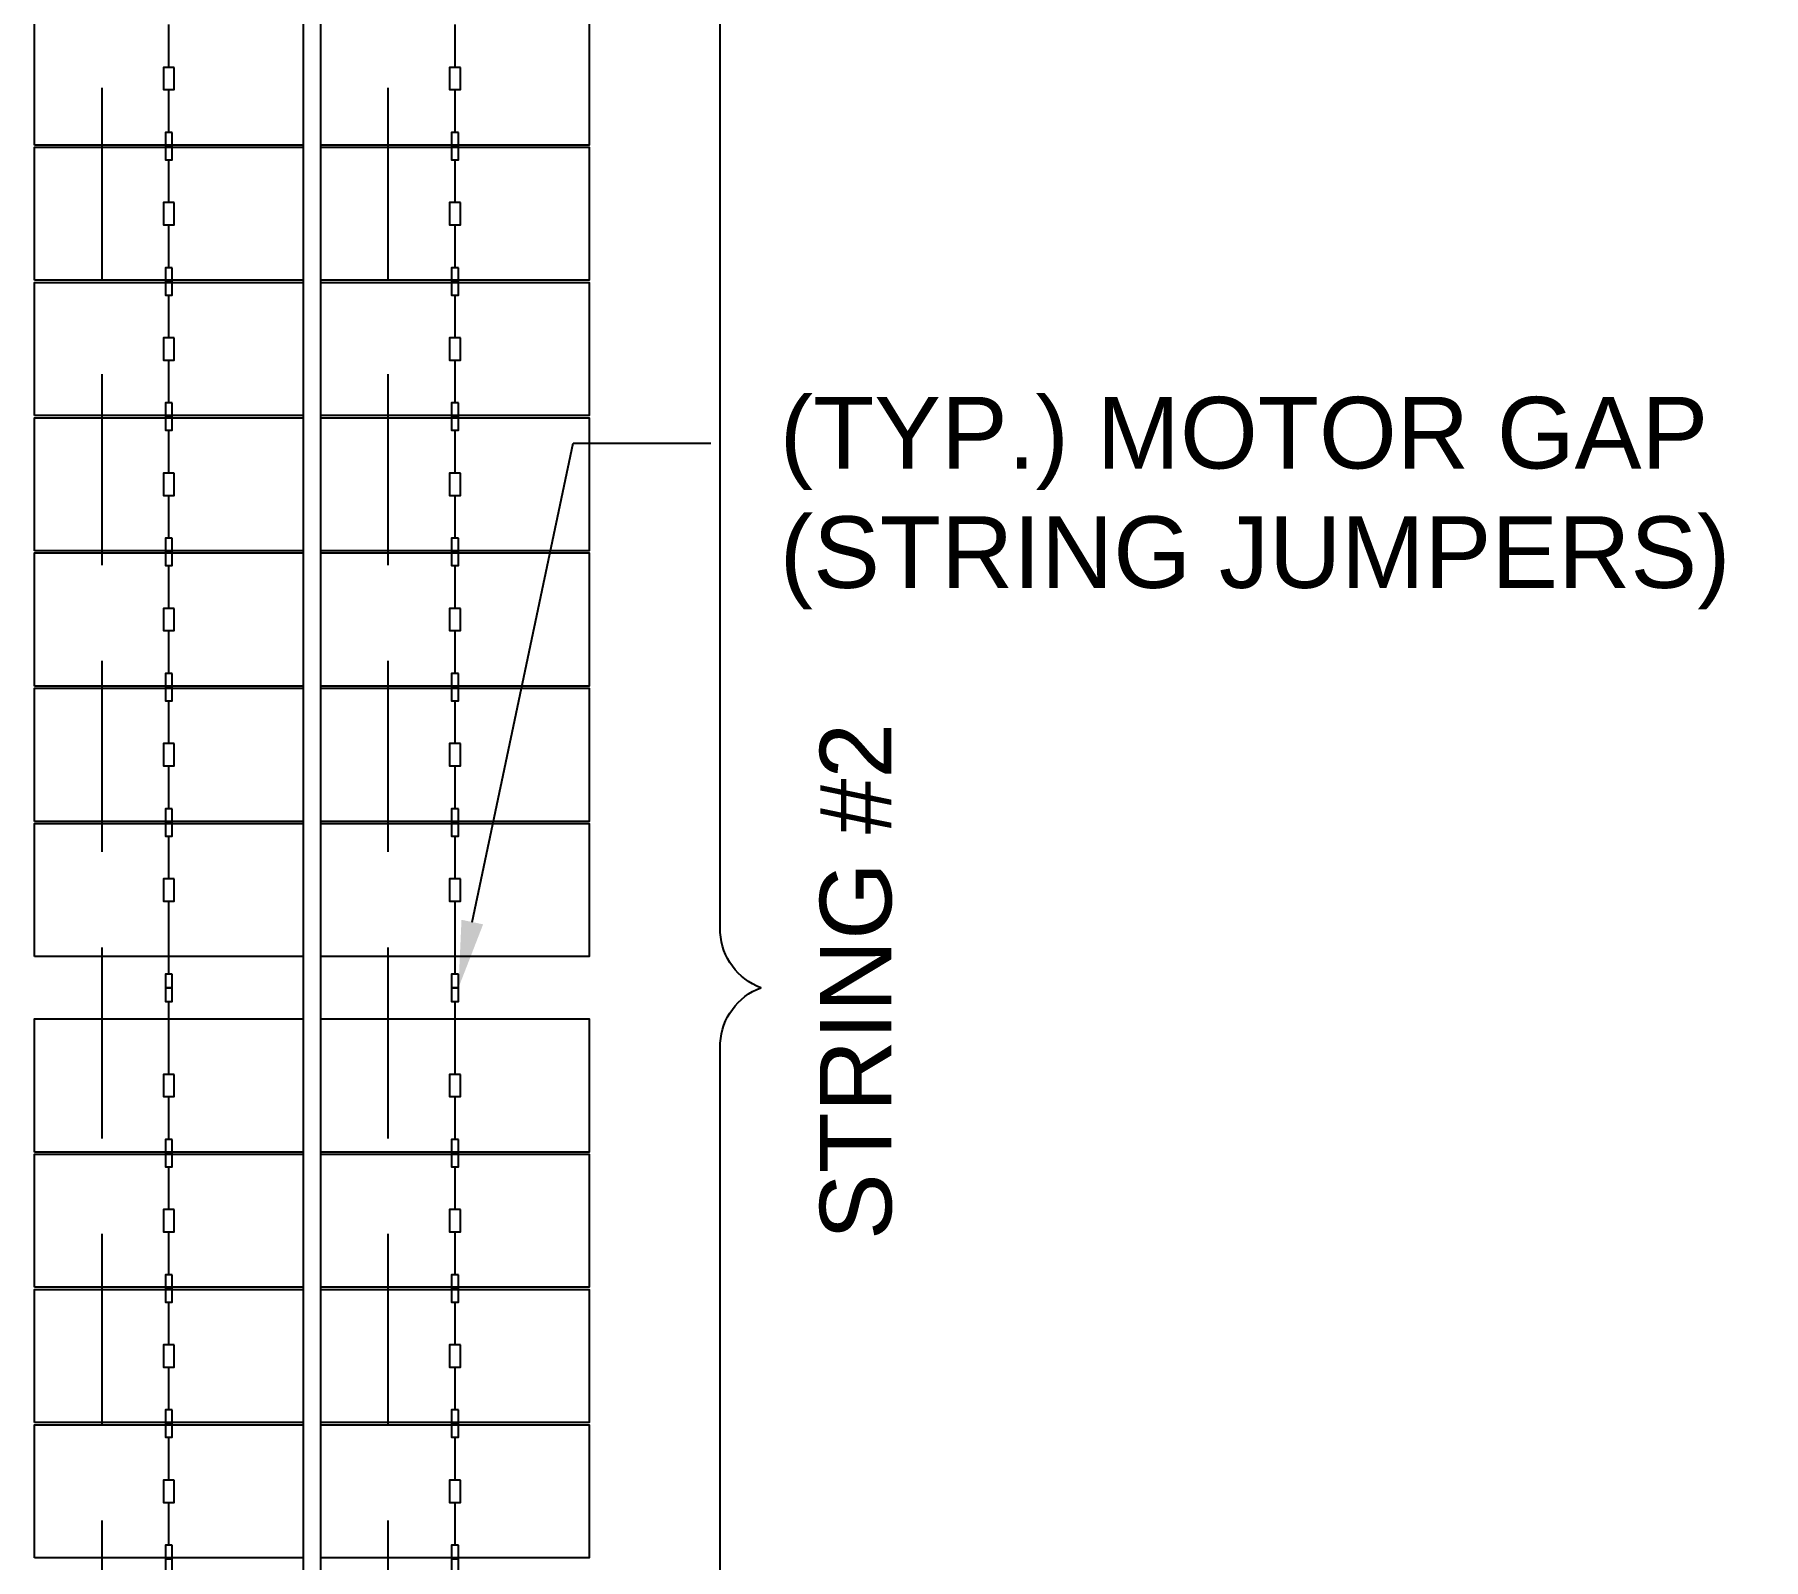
# Model space of a CAD drawing. Header units: inches. Extents: x -4 to 3761, y -12 to 63679.
# Drawn here: x 2.32 to 4.582, y 15.442 to 17.437 of the extents above; entities that cross this region are included whole.
import ezdxf
from ezdxf import colors
from ezdxf.entities.mleader import LeaderData, LeaderLine
from ezdxf.math import Vec2, Vec3

# ---------------------------------------------------------------- set-up
doc = ezdxf.new("R2010")
doc.units = ezdxf.units.IN
doc.header["$MEASUREMENT"] = 0
doc.linetypes.add('HIDDEN', pattern=[0.375, 0.25, -0.125])
for name, color, linetype in [('E-HARN-COMP', 8, 'Continuous'), ('E-TRNK-CABL-NEG', 170, 'HIDDEN'), ('E-TRUNK-CABLE-POS', 10, 'HIDDEN'), ('G-ANNO-TEXT', 1, 'Continuous'), ('PVcase PV Modules (full frames)', 142, 'Continuous')]:
    doc.layers.add(name, color=color, linetype=linetype)
doc.styles.add('NEI-A', font='arial.ttf')

# ---------------------------------------------------------------- blocks, each defined once
blk = doc.blocks.new('HT72-18X (2x26)')
for points in [[(50097.478, 17245.444), (50097.478, 17144.394), (50097.971, 17144.394), (50097.971, 17245.444), (50097.478, 17245.444)], [(50089.982, 17218.446), (50089.982, 17222.163), (50097.478, 17222.163), (50097.478, 17218.446), (50089.982, 17218.446)], [(50097.971, 17218.446), (50097.971, 17222.163), (50105.467, 17222.163), (50105.467, 17218.446), (50097.971, 17218.446)], [(50089.982, 17214.67), (50089.982, 17218.387), (50097.478, 17218.387), (50097.478, 17214.67), (50089.982, 17214.67)], [(50097.971, 17214.67), (50097.971, 17218.387), (50105.467, 17218.387), (50105.467, 17214.67), (50097.971, 17214.67)], [(50089.982, 17210.894), (50089.982, 17214.611), (50097.478, 17214.611), (50097.478, 17210.894), (50089.982, 17210.894)], [(50097.971, 17210.894), (50097.971, 17214.611), (50105.467, 17214.611), (50105.467, 17210.894), (50097.971, 17210.894)], [(50089.982, 17207.117), (50089.982, 17210.835), (50097.478, 17210.835), (50097.478, 17207.117), (50089.982, 17207.117)], [(50097.971, 17207.117), (50097.971, 17210.835), (50105.467, 17210.835), (50105.467, 17207.117), (50097.971, 17207.117)], [(50089.982, 17203.341), (50089.982, 17207.058), (50097.478, 17207.058), (50097.478, 17203.341), (50089.982, 17203.341)], [(50097.971, 17203.341), (50097.971, 17207.058), (50105.467, 17207.058), (50105.467, 17203.341), (50097.971, 17203.341)], [(50089.982, 17199.565), (50089.982, 17203.282), (50097.478, 17203.282), (50097.478, 17199.565), (50089.982, 17199.565)], [(50097.971, 17199.565), (50097.971, 17203.282), (50105.467, 17203.282), (50105.467, 17199.565), (50097.971, 17199.565)], [(50089.982, 17195.789), (50089.982, 17199.506), (50097.478, 17199.506), (50097.478, 17195.789), (50089.982, 17195.789)], [(50097.971, 17195.789), (50097.971, 17199.506), (50105.467, 17199.506), (50105.467, 17195.789), (50097.971, 17195.789)], [(50089.982, 17190.333), (50089.982, 17194.05), (50097.478, 17194.05), (50097.478, 17190.333), (50089.982, 17190.333)], [(50097.971, 17190.333), (50097.971, 17194.05), (50105.467, 17194.05), (50105.467, 17190.333), (50097.971, 17190.333)], [(50089.982, 17186.556), (50089.982, 17190.274), (50097.478, 17190.274), (50097.478, 17186.556), (50089.982, 17186.556)], [(50097.971, 17186.556), (50097.971, 17190.274), (50105.467, 17190.274), (50105.467, 17186.556), (50097.971, 17186.556)], [(50089.982, 17182.78), (50089.982, 17186.497), (50097.478, 17186.497), (50097.478, 17182.78), (50089.982, 17182.78)], [(50097.971, 17182.78), (50097.971, 17186.497), (50105.467, 17186.497), (50105.467, 17182.78), (50097.971, 17182.78)], [(50089.982, 17179.004), (50089.982, 17182.721), (50097.478, 17182.721), (50097.478, 17179.004), (50089.982, 17179.004)], [(50097.971, 17179.004), (50097.971, 17182.721), (50105.467, 17182.721), (50105.467, 17179.004), (50097.971, 17179.004)]]:
    blk.add_lwpolyline(points)

msp = doc.modelspace()

# ---------------------------------------------------------------- linework, layer by layer
at = {"layer": 'E-HARN-COMP'}
for points in [[(2.5025, 17.3941), (2.4883, 17.3941), (2.4883, 17.365), (2.5025, 17.365)], [(2.8769, 17.3941), (2.8628, 17.3941), (2.8628, 17.365), (2.8769, 17.365)], [(2.4999, 17.3089), (2.4909, 17.3089), (2.4909, 17.2911), (2.4999, 17.2911)], [(2.8744, 17.3089), (2.8653, 17.3089), (2.8653, 17.2911), (2.8744, 17.2911)], [(2.4999, 17.2911), (2.4909, 17.2911), (2.4909, 17.2732), (2.4999, 17.2732)], [(2.8744, 17.2911), (2.8653, 17.2911), (2.8653, 17.2732), (2.8744, 17.2732)], [(2.5025, 17.2171), (2.4883, 17.2171), (2.4883, 17.188), (2.5025, 17.188)], [(2.8769, 17.2171), (2.8628, 17.2171), (2.8628, 17.188), (2.8769, 17.188)], [(2.4999, 17.1319), (2.4909, 17.1319), (2.4909, 17.1141), (2.4999, 17.1141)], [(2.8744, 17.1319), (2.8653, 17.1319), (2.8653, 17.1141), (2.8744, 17.1141)], [(2.4999, 17.1141), (2.4909, 17.1141), (2.4909, 17.0962), (2.4999, 17.0962)], [(2.8744, 17.1141), (2.8653, 17.1141), (2.8653, 17.0962), (2.8744, 17.0962)], [(2.5025, 17.0401), (2.4883, 17.0401), (2.4883, 17.011), (2.5025, 17.011)], [(2.4999, 16.9549), (2.4909, 16.9549), (2.4909, 16.937), (2.4999, 16.937)], [(2.4999, 16.937), (2.4909, 16.937), (2.4909, 16.9192), (2.4999, 16.9192)], [(2.5025, 16.8631), (2.4883, 16.8631), (2.4883, 16.834), (2.5025, 16.834)], [(2.4999, 16.7779), (2.4909, 16.7779), (2.4909, 16.76), (2.4999, 16.76)], [(2.4999, 16.76), (2.4909, 16.76), (2.4909, 16.7422), (2.4999, 16.7422)], [(2.5025, 16.6861), (2.4883, 16.6861), (2.4883, 16.657), (2.5025, 16.657)], [(2.4999, 16.6009), (2.4909, 16.6009), (2.4909, 16.583), (2.4999, 16.583)], [(2.4999, 16.583), (2.4909, 16.583), (2.4909, 16.5652), (2.4999, 16.5652)], [(2.5025, 16.5091), (2.4883, 16.5091), (2.4883, 16.48), (2.5025, 16.48)], [(2.4999, 16.4238), (2.4909, 16.4238), (2.4909, 16.406), (2.4999, 16.406)], [(2.4999, 16.406), (2.4909, 16.406), (2.4909, 16.3882), (2.4999, 16.3882)], [(2.5025, 16.3321), (2.4883, 16.3321), (2.4883, 16.3029), (2.5025, 16.3029)], [(2.4999, 16.2075), (2.4909, 16.2075), (2.4909, 16.1896), (2.4999, 16.1896)], [(2.4999, 16.1896), (2.4909, 16.1896), (2.4909, 16.1718), (2.4999, 16.1718)], [(2.5025, 16.0763), (2.4883, 16.0763), (2.4883, 16.0472), (2.5025, 16.0472)], [(2.8769, 16.0763), (2.8628, 16.0763), (2.8628, 16.0472), (2.8769, 16.0472)], [(2.4999, 15.9911), (2.4909, 15.9911), (2.4909, 15.9732), (2.4999, 15.9732)], [(2.4999, 15.9732), (2.4909, 15.9732), (2.4909, 15.9554), (2.4999, 15.9554)], [(2.8744, 15.9911), (2.8653, 15.9911), (2.8653, 15.9732), (2.8744, 15.9732)], [(2.8744, 15.9732), (2.8653, 15.9732), (2.8653, 15.9554), (2.8744, 15.9554)], [(2.5025, 15.8993), (2.4883, 15.8993), (2.4883, 15.8702), (2.5025, 15.8702)], [(2.8769, 15.8993), (2.8628, 15.8993), (2.8628, 15.8702), (2.8769, 15.8702)], [(2.4999, 15.8141), (2.4909, 15.8141), (2.4909, 15.7962), (2.4999, 15.7962)], [(2.4999, 15.7962), (2.4909, 15.7962), (2.4909, 15.7784), (2.4999, 15.7784)], [(2.8744, 15.8141), (2.8653, 15.8141), (2.8653, 15.7962), (2.8744, 15.7962)], [(2.8744, 15.7962), (2.8653, 15.7962), (2.8653, 15.7784), (2.8744, 15.7784)], [(2.5025, 15.7223), (2.4883, 15.7223), (2.4883, 15.6932), (2.5025, 15.6932)], [(2.8769, 15.7223), (2.8628, 15.7223), (2.8628, 15.6932), (2.8769, 15.6932)], [(2.4999, 15.6371), (2.4909, 15.6371), (2.4909, 15.6192), (2.4999, 15.6192)], [(2.8744, 15.6371), (2.8653, 15.6371), (2.8653, 15.6192), (2.8744, 15.6192)], [(2.4999, 15.6192), (2.4909, 15.6192), (2.4909, 15.6014), (2.4999, 15.6014)], [(2.8744, 15.6192), (2.8653, 15.6192), (2.8653, 15.6014), (2.8744, 15.6014)], [(2.5025, 15.5453), (2.4883, 15.5453), (2.4883, 15.5162), (2.5025, 15.5162)], [(2.8769, 15.5453), (2.8628, 15.5453), (2.8628, 15.5162), (2.8769, 15.5162)], [(2.4999, 15.46), (2.4909, 15.46), (2.4909, 15.4422), (2.4999, 15.4422)], [(2.8744, 15.46), (2.8653, 15.46), (2.8653, 15.4422), (2.8744, 15.4422)], [(2.4999, 15.4422), (2.4909, 15.4422), (2.4909, 15.4244), (2.4999, 15.4244)], [(2.8744, 15.4422), (2.8653, 15.4422), (2.8653, 15.4244), (2.8744, 15.4244)]]:
    msp.add_lwpolyline(points, close=True, dxfattribs=at)
at = {"layer": 'E-TRNK-CABL-NEG'}
for points in [[(2.4954, 17.3089), (2.4954, 17.365)], [(2.8699, 17.3089), (2.8699, 17.365)], [(2.4954, 17.1319), (2.4954, 17.188)], [(2.8699, 17.1319), (2.8699, 17.188)], [(2.4954, 16.9549), (2.4954, 17.011)], [(2.4954, 16.7779), (2.4954, 16.834)], [(2.4954, 16.6009), (2.4954, 16.657)], [(2.4954, 16.4238), (2.4954, 16.48)], [(2.4954, 16.2075), (2.4954, 16.3029)], [(2.4954, 15.9911), (2.4954, 16.0472)], [(2.8699, 15.9911), (2.8699, 16.0472)], [(2.4954, 15.8141), (2.4954, 15.8702)], [(2.8699, 15.8141), (2.8699, 15.8702)], [(2.4954, 15.6371), (2.4954, 15.6932)], [(2.8699, 15.6371), (2.8699, 15.6932)], [(2.4954, 15.46), (2.4954, 15.5162)], [(2.8699, 15.46), (2.8699, 15.5162)]]:
    msp.add_lwpolyline(points, dxfattribs=at)
at = {"layer": 'E-TRUNK-CABLE-POS'}
for points in [[(2.4954, 18.4562), (2.4954, 18.4925), (2.4076, 18.4925), (2.4076, 13.9007), (2.3197, 13.9007)], [(2.4954, 17.3941), (2.4954, 17.4503)], [(2.8699, 17.3941), (2.8699, 17.4503)], [(2.4954, 17.2171), (2.4954, 17.2732)], [(2.8699, 17.2171), (2.8699, 17.2732)], [(2.4954, 17.0401), (2.4954, 17.0962)], [(2.8699, 17.0401), (2.8699, 17.0962)], [(2.4954, 16.8631), (2.4954, 16.9192)], [(2.4954, 16.6861), (2.4954, 16.7422)], [(2.4954, 16.5091), (2.4954, 16.5652)], [(2.4954, 16.3321), (2.4954, 16.3882)], [(2.4954, 16.0763), (2.4954, 16.1718)], [(2.8699, 16.0763), (2.8699, 16.1718)], [(2.4954, 15.8993), (2.4954, 15.9554)], [(2.8699, 15.8993), (2.8699, 15.9554)], [(2.4954, 15.7223), (2.4954, 15.7784)], [(2.8699, 15.7223), (2.8699, 15.7784)], [(2.4954, 15.5453), (2.4954, 15.6014)], [(2.8699, 15.5453), (2.8699, 15.6014)]]:
    msp.add_lwpolyline(points, dxfattribs=at)
at = {"layer": 'G-ANNO-TEXT', "flags": 128}
msp.add_lwpolyline([(3.1637, 13.8505, 0.298343), (3.217, 13.9228), (3.217, 16.1173, -0.298343), (3.2703, 16.1896, -0.298343), (3.217, 16.2619), (3.217, 18.4565, 0.298343), (3.1637, 18.5288)], format="xyb", dxfattribs=at)

# ---------------------------------------------------------------- texts
at = {"layer": 'G-ANNO-TEXT', "insert": (3.4424, 16.5362, -0.1789), "char_height": 0.09375, "width": 0.670873, "attachment_point": 9, "rotation": 90, "style": 'NEI-A', "bg_fill": 3, "box_fill_scale": 1.5, "bg_fill_color": 256, "bg_fill_transparency": 0}
msp.add_mtext('STRING #2', dxfattribs=at)

# ---------------------------------------------------------------- next in the draw order: leaders
at = {"layer": 'G-ANNO-TEXT'}
ml = msp.add_multileader_mtext('Standard', dxfattribs=at)
ml.set_content('(TYP.) MOTOR GAP\\P(STRING JUMPERS)', color=256, style='NEI-A')
ml.set_leader_properties()
ml.build(insert=Vec2(0, 0))
ml.multileader.update_dxf_attribs({"dogleg_length": 0.36, "arrow_head_size": 0.0879})
ctx = ml.context
ctx.base_point, ctx.char_height, ctx.arrow_head_size, ctx.landing_gap_size, ctx.plane_origin = Vec3(3.2048, 16.9023, -0.0895), 0.09375, 0.0879, 0.09, Vec3(27.8581, -7.8514, -0.0895)
notes = []
notes.append((ctx, [(0, (1, 1, 0), (3.0247, 16.9023, -0.0895), (1, 0), 0.1801, [(1, [(2.8744, 16.1896, -0.0895)], 0, [])])]))
ctx.mtext.insert, ctx.mtext.width, ctx.mtext.flow_direction = Vec3(3.2949, 16.9629, -0.0895), 1.240407, 5
ctx.mtext.has_bg_fill, ctx.mtext.bg_color, ctx.mtext.bg_scale_factor, ctx.mtext.bg_transparency, ctx.mtext.use_window_bg_color = 1, -1073741824, 1.5, 0, 1
for ctx, leaders in notes:
    for number, flags, end, landing, length, lines in leaders:
        leader = LeaderData()
        leader.index, (leader.has_last_leader_line, leader.has_dogleg_vector, leader.attachment_direction) = number, flags
        leader.last_leader_point, leader.dogleg_vector, leader.dogleg_length = Vec3(end), Vec3(landing), length
        for number, points, colour, breaks in lines:
            line = LeaderLine()
            line.index, line.vertices, line.color, line.breaks = number, Vec3.list(points), colors.encode_raw_color(colour), breaks
            leader.lines.append(line)
        ctx.leaders.append(leader)

# ---------------------------------------------------------------- next in the draw order: linework, layer by layer
at = {"layer": 'E-HARN-COMP'}
for points in [[(2.8769, 17.0401), (2.8628, 17.0401), (2.8628, 17.011), (2.8769, 17.011)], [(2.8744, 16.9549), (2.8653, 16.9549), (2.8653, 16.937), (2.8744, 16.937)], [(2.8744, 16.937), (2.8653, 16.937), (2.8653, 16.9192), (2.8744, 16.9192)], [(2.8769, 16.8631), (2.8628, 16.8631), (2.8628, 16.834), (2.8769, 16.834)], [(2.8744, 16.7779), (2.8653, 16.7779), (2.8653, 16.76), (2.8744, 16.76)], [(2.8744, 16.76), (2.8653, 16.76), (2.8653, 16.7422), (2.8744, 16.7422)], [(2.8769, 16.6861), (2.8628, 16.6861), (2.8628, 16.657), (2.8769, 16.657)], [(2.8744, 16.6009), (2.8653, 16.6009), (2.8653, 16.583), (2.8744, 16.583)], [(2.8744, 16.583), (2.8653, 16.583), (2.8653, 16.5652), (2.8744, 16.5652)], [(2.8769, 16.5091), (2.8628, 16.5091), (2.8628, 16.48), (2.8769, 16.48)], [(2.8744, 16.4238), (2.8653, 16.4238), (2.8653, 16.406), (2.8744, 16.406)], [(2.8744, 16.406), (2.8653, 16.406), (2.8653, 16.3882), (2.8744, 16.3882)], [(2.8769, 16.3321), (2.8628, 16.3321), (2.8628, 16.3029), (2.8769, 16.3029)], [(2.8744, 16.2075), (2.8653, 16.2075), (2.8653, 16.1896), (2.8744, 16.1896)], [(2.8744, 16.1896), (2.8653, 16.1896), (2.8653, 16.1718), (2.8744, 16.1718)]]:
    msp.add_lwpolyline(points, close=True, dxfattribs=at)
at = {"layer": 'E-TRNK-CABL-NEG'}
for points in [[(2.8699, 16.9549), (2.8699, 17.011)], [(2.8699, 16.7779), (2.8699, 16.834)], [(2.8699, 16.6009), (2.8699, 16.657)], [(2.8699, 16.4238), (2.8699, 16.48)], [(2.8699, 16.2075), (2.8699, 16.3029)]]:
    msp.add_lwpolyline(points, dxfattribs=at)
at = {"layer": 'E-TRUNK-CABLE-POS'}
for points in [[(2.8699, 18.4562), (2.8699, 18.4925), (2.782, 18.4925), (2.782, 13.8751), (2.3197, 13.8751)], [(2.8699, 16.8631), (2.8699, 16.9192)], [(2.8699, 16.6861), (2.8699, 16.7422)], [(2.8699, 16.5091), (2.8699, 16.5652)], [(2.8699, 16.3321), (2.8699, 16.3882)]]:
    msp.add_lwpolyline(points, dxfattribs=at)

# ---------------------------------------------------------------- next in the draw order: block references
at = {"layer": 'PVcase PV Modules (full frames)', "color": 156, "true_color": 0x004e68, "xscale": 0.046875, "yscale": 0.046875, "zscale": 0.046875}
msp.add_blockref('HT72-18X (2x26)', (-2345.6482, -789.8222), dxfattribs=at)

doc.saveas('drawing.dxf')
